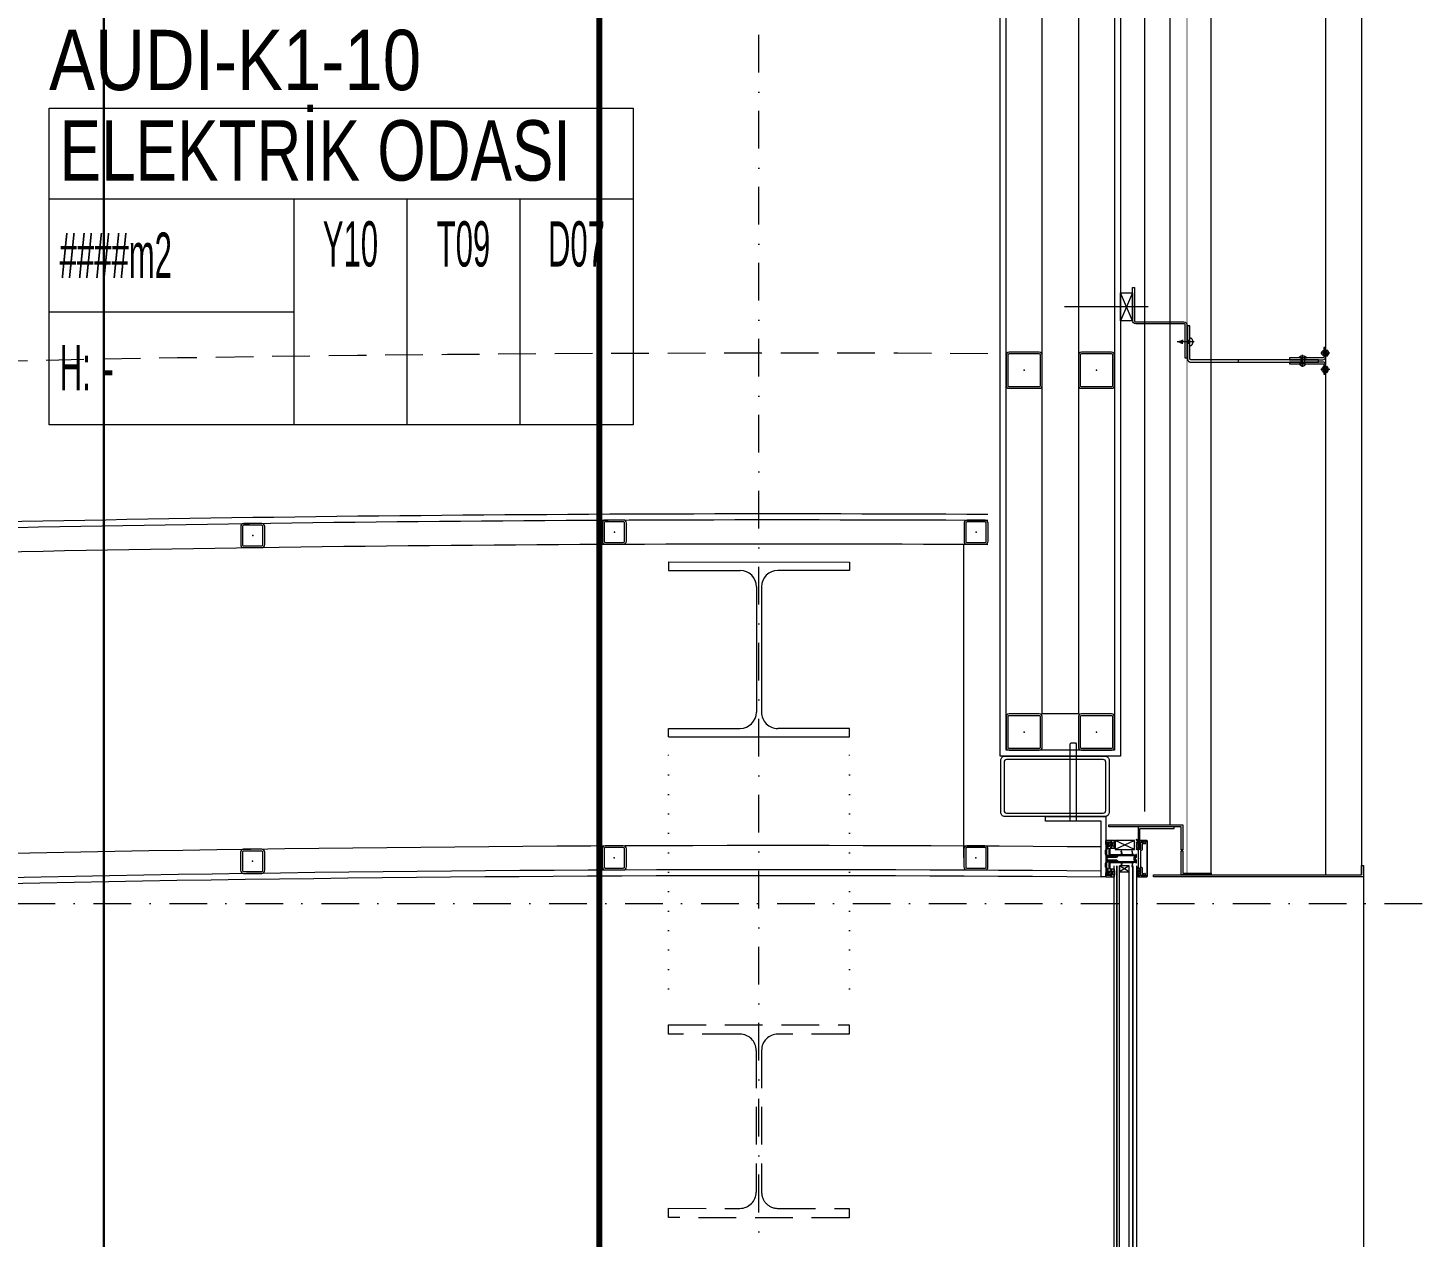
# Model space of a CAD drawing. Extents: x -2050 to 29725, y -1777 to 6820.
# Drawn here: x 10546.2 to 10776.1, y 1929.7 to 2130.2 of the extents above; entities that cross this region are included whole.
import ezdxf
from ezdxf.enums import TextEntityAlignment as Align

# ---------------------------------------------------------------- set-up
doc = ezdxf.new("R2010")
doc.units = 0
doc.header["$LTSCALE"] = 25
doc.header["$MEASUREMENT"] = 0
for name, pattern in [('DASHDOT2', [0.5, 0.25, -0.125, 0, -0.125]), ('DOT2', [0.125, 0, -0.125]), ('HIDDEN', [0.375, 0.25, -0.125]), ('HIDDEN2', [4.7625, 3.175, -1.5875])]:
    doc.linetypes.add(name, pattern=pattern)
doc.layers.get('0').update_dxf_attribs({"color": 9, "lineweight": 9})
for name, color, linetype, lineweight in [('06C', 9, 'Continuous', 9), ('06D', 9, 'Continuous', 9), ('10', 9, 'Continuous', 9), ('11', 9, 'Continuous', 9), ('15', 9, 'Continuous', 9), ('20', 9, 'DOT2', 9), ('21', 9, 'Continuous', 9), ('24', 9, 'DASHDOT2', 9), ('33', 9, 'BATTING', 9), ('DATA YER', 30, 'Continuous', 30)]:
    doc.layers.add(name, color=color, linetype=linetype, lineweight=lineweight)
doc.styles.add('Arial', font='arial.ttf', dxfattribs={"height": 2.5})
doc.styles.add('MuuM_TEXT-STANDART', font='ARIALN.TTF')
doc.linetypes.add('BATTING', pattern='A,0.0001,-0.1,[134,ltypeshp.shx,S=0.1,R=0,X=-0.1,Y=0],-0.2,[134,ltypeshp.shx,S=0.1,R=180,X=0.1,Y=0],-0.1', length=0.4001)

# ---------------------------------------------------------------- blocks, each defined once
blk = doc.blocks.new('0_roomno2-flat-2')
at = {"layer": '21'}
blk.add_lwpolyline([(96.88, -52.5), (0, -52.5), (0, 0), (96.88, 0)], close=True, dxfattribs=at)
for points in [[(0, -15), (96.88, -15)], [(40.62, -15), (40.62, -52.5)], [(59.38, -15), (59.38, -52.5)], [(78.12, -15), (78.12, -52.5)], [(0, -33.75), (40.62, -33.75)]]:
    blk.add_lwpolyline(points, dxfattribs=at)
at = {"layer": '21', "style": 'MuuM_TEXT-STANDART', "width": 0.6}
blk.add_text('H:', height=7.5, dxfattribs=at).set_placement((1.75, -43.04), align=Align.MIDDLE_LEFT)
at = {"layer": '21', "style": 'Arial'}
blk.add_attdef('ODANO', (0, 5.85), '', height=10, dxfattribs=at)
blk.add_attdef('MEKANADI', text='', height=10, dxfattribs=at).set_placement((1.75, -15), align=Align.BOTTOM_LEFT)
at = {"layer": '21', "style": 'MuuM_TEXT-STANDART', "width": 0.6}
for tag, p in [('M2', (1.75, -24.38)), ('TEMIZTAVANYUKSEKLIGI', (9, -43.04))]:
    blk.add_attdef(tag, text='', height=7.5, dxfattribs=at).set_placement(p, align=Align.MIDDLE_LEFT)
for tag, p in [('YER01', (50, -22.5)), ('TAVAN01', (68.75, -22.5)), ('DUVAR01', (87.5, -22.5)), ('YER02', (50, -33.75)), ('TAVAN02', (68.75, -33.75)), ('DUVAR02', (87.5, -33.75)), ('YER03', (50, -45)), ('TAVAN03', (68.75, -45)), ('DUVAR03', (87.5, -45))]:
    blk.add_attdef(tag, text='', height=7.5, dxfattribs=at).set_placement(p, align=Align.MIDDLE_CENTER)
blk = doc.blocks.new('*U283')
at = {"layer": '15'}
for p, q in [((1.47, -18.95), (208.25, -18.95)), ((1.47, -19.35), (208.25, -19.35)), ((1.47, -19.42), (208.25, -19.42)), ((1.47, -19.82), (208.25, -19.82)), ((1.47, -21.42), (208.25, -21.42)), ((1.47, -22.02), (208.25, -22.02)), ((1.47, -22.1), (208.25, -22.1)), ((1.47, -22.7), (208.25, -22.7))]:
    blk.add_line(p, q, dxfattribs=at)
blk = doc.blocks.new('Prf-40x40')
for points in [[(1.5, -2), (-1.5, -2, -0.414214), (-2, -1.5), (-2, 1.5, -0.414214), (-1.5, 2), (1.5, 2, -0.414214), (2, 1.5), (2, -1.5, -0.414214)], [(1.5, -1.7), (-1.5, -1.7, -0.414214), (-1.7, -1.5), (-1.7, 1.5, -0.414214), (-1.5, 1.7), (1.5, 1.7, -0.414214), (1.7, 1.5), (1.7, -1.5, -0.414214)]]:
    blk.add_lwpolyline(points, format="xyb", close=True)
blk.add_point((0, 0))
blk = doc.blocks.new('p-profil_bitis')
for p, q in [((-1.5, 2.16), (-3, 5.37)), ((-3, 2.16), (-1.5, 5.37)), ((1.2, 3.05), (2.2, 4.65)), ((2.2, 3.05), (1.2, 4.65))]:
    blk.add_line(p, q)
for points in [[(-2.9, 6.02), (-2.89, 6.01), (-2.88, 6), (-2.88, 6), (-2.87, 6), (-2.48, 6), (-2.47, 6), (-2.46, 6), (-2.46, 6.01), (-2.45, 6.02), (-2.43, 6.06), (-2.41, 6.08), (-2.4, 6.09), (-2.38, 6.09), (-2.37, 6.1), (-2.35, 6.09), (-2.33, 6.09), (-2.32, 6.08), (-2.3, 6.06), (-2.28, 6.01), (-2.27, 6.01), (-2.27, 6), (-2.26, 6), (-2.25, 6), (-1.76, 6), (-1.76, 5.49), (-1.76, 5.48), (-1.77, 5.47), (-1.77, 5.46), (-1.78, 5.46), (-1.79, 5.45), (-1.8, 5.45), (-1.81, 5.45), (-1.82, 5.46), (-1.83, 5.46), (-1.84, 5.47), (-1.89, 5.55), (-1.89, 5.56), (-1.9, 5.57), (-1.9, 5.57), (-1.91, 5.57), (-1.92, 5.57), (-1.93, 5.57), (-1.93, 5.56), (-1.94, 5.55), (-1.99, 5.46), (-1.99, 5.46), (-2, 5.46), (-2, 5.45), (-2.01, 5.45), (-2.02, 5.45), (-2.1, 5.45), (-2.11, 5.45), (-2.12, 5.45), (-2.12, 5.46), (-2.13, 5.46), (-2.13, 5.47), (-2.13, 5.47), (-2.14, 5.48), (-2.14, 5.5), (-2.23, 5.45), (-2.54, 5.45), (-2.62, 5.5), (-2.62, 5.48), (-2.63, 5.47), (-2.63, 5.46), (-2.63, 5.46), (-2.64, 5.45), (-2.65, 5.45), (-2.65, 5.45), (-2.74, 5.45), (-2.75, 5.45), (-2.76, 5.45), (-2.76, 5.46), (-2.77, 5.46), (-2.77, 5.46), (-2.82, 5.55), (-2.83, 5.56), (-2.83, 5.57), (-2.84, 5.57), (-2.85, 5.57), (-2.86, 5.57), (-2.86, 5.57), (-2.87, 5.56), (-2.87, 5.55), (-2.92, 5.47), (-2.93, 5.46), (-2.94, 5.46), (-2.95, 5.45), (-2.96, 5.45), (-2.97, 5.45), (-2.98, 5.46), (-2.99, 5.46), (-2.99, 5.47), (-3, 5.48), (-3, 5.49), (-3, 6.92), (-3, 6.93), (-3, 6.93), (-2.99, 6.94), (-2.99, 6.95), (-2.98, 6.95), (-2.97, 6.95), (-2.37, 6.95), (-2.36, 6.95), (-2.35, 6.95), (-2.35, 6.94), (-2.34, 6.93), (-2.34, 6.93), (-2.34, 6.92), (-2.34, 6.47), (-2.34, 6.44), (-2.32, 6.41), (-2.3, 6.38), (-2.28, 6.37), (-2.25, 6.35), (-2.22, 6.35), (-2.04, 6.35), (-2.03, 6.35), (-2.02, 6.35), (-2.01, 6.36), (-2, 6.37), (-1.99, 6.38), (-1.99, 6.39), (-1.99, 6.4), (-1.99, 6.54), (-2.05, 6.54), (-2.06, 6.54), (-2.08, 6.55), (-2.09, 6.55), (-2.09, 6.56), (-2.1, 6.58), (-2.1, 6.59), (-2.1, 6.6), (-2.1, 6.62), (-2.09, 6.63), (-2.08, 6.65), (-2.07, 6.66), (-2.05, 6.67), (-2.04, 6.68), (-2.02, 6.68), (-1.79, 6.68), (-1.78, 6.68), (-1.78, 6.68), (-1.77, 6.67), (-1.76, 6.66), (-1.76, 6.66), (-1.76, 6.65), (-1.76, 6.4), (-0.65, 6.4), (-0.62, 6.4), (-0.58, 6.39), (-0.56, 6.37), (-0.53, 6.35), (-0.51, 6.32), (-0.5, 6.28), (-0.5, 6.25), (-0.5, 2.04), (-0.5, 2.01), (-0.49, 1.99), (-0.47, 1.96), (-0.45, 1.94), (-0.42, 1.93), (-0.39, 1.92), (-0.36, 1.92), (-0.33, 1.93), (-0.31, 1.94), (-0.29, 1.96), (-0.27, 1.99), (-0.26, 2.01), (-0.25, 2.04), (-0.25, 2.25), (-0.25, 2.26), (-0.25, 2.26), (-0.25, 2.27), (-0.24, 2.28), (-0.23, 2.28), (-0.23, 2.28), (0.22, 2.28), (0.23, 2.28), (0.24, 2.28), (0.25, 2.27), (0.25, 2.26), (0.25, 2.26), (0.26, 2.25), (0.26, 2.04), (0.26, 2.01), (0.27, 1.99), (0.29, 1.96), (0.31, 1.94), (0.33, 1.93), (0.36, 1.92), (0.39, 1.92), (0.42, 1.93), (0.45, 1.94), (0.47, 1.96), (0.49, 1.99), (0.5, 2.01), (0.5, 2.04), (0.5, 6.25), (0.51, 6.29), (0.52, 6.33), (0.54, 6.36), (0.58, 6.38), (0.61, 6.4), (0.65, 6.4), (1.76, 6.4), (1.76, 6.65), (1.76, 6.66), (1.76, 6.66), (1.77, 6.67), (1.77, 6.67), (1.78, 6.68), (1.78, 6.68), (1.79, 6.68), (2.02, 6.68), (2.04, 6.68), (2.06, 6.67), (2.08, 6.66), (2.09, 6.64), (2.1, 6.62), (2.1, 6.6), (2.1, 6.59), (2.1, 6.58), (2.1, 6.57), (2.09, 6.56), (2.08, 6.55), (2.07, 6.54), (2.06, 6.54), (2.05, 6.54), (1.99, 6.54), (1.99, 6.4), (1.99, 6.39), (1.99, 6.38), (2, 6.37), (2.01, 6.36), (2.02, 6.35), (2.03, 6.35), (2.04, 6.35), (2.22, 6.35), (2.25, 6.35), (2.28, 6.37), (2.3, 6.38), (2.32, 6.41), (2.34, 6.44), (2.34, 6.47), (2.34, 6.92), (2.34, 6.93), (2.34, 6.93), (2.35, 6.94), (2.35, 6.95), (2.36, 6.95), (2.37, 6.95), (2.97, 6.95), (2.98, 6.95), (2.98, 6.95), (2.99, 6.94), (2.99, 6.94), (3, 6.93), (3, 6.93), (3, 6.92), (3, 5.49), (3, 5.48), (3, 5.47), (2.99, 5.46), (2.98, 5.46), (2.97, 5.45), (2.96, 5.45), (2.96, 5.45), (2.95, 5.45), (2.94, 5.46), (2.93, 5.46), (2.92, 5.47), (2.87, 5.55), (2.87, 5.56), (2.86, 5.57), (2.86, 5.57), (2.85, 5.57), (2.84, 5.57), (2.83, 5.57), (2.83, 5.56), (2.82, 5.55), (2.77, 5.46), (2.77, 5.46), (2.76, 5.46), (2.76, 5.45), (2.75, 5.45), (2.74, 5.45), (2.65, 5.45), (2.65, 5.45), (2.64, 5.45), (2.63, 5.46), (2.63, 5.46), (2.63, 5.47), (2.62, 5.48), (2.62, 5.5), (2.53, 5.45), (2.22, 5.45), (2.13, 5.5), (2.13, 5.48), (2.13, 5.47), (2.13, 5.47), (2.13, 5.46), (2.12, 5.46), (2.12, 5.45), (2.11, 5.45), (2.1, 5.45), (2.02, 5.45), (2.01, 5.45), (2, 5.45), (1.99, 5.46), (1.99, 5.46), (1.94, 5.55), (1.93, 5.56), (1.93, 5.57), (1.92, 5.57), (1.91, 5.57), (1.9, 5.57), (1.9, 5.57), (1.89, 5.56), (1.89, 5.55), (1.84, 5.47), (1.83, 5.46), (1.82, 5.46), (1.81, 5.45), (1.8, 5.45), (1.79, 5.45), (1.78, 5.46), (1.77, 5.46), (1.77, 5.47), (1.76, 5.48), (1.76, 5.49), (1.76, 6), (2.25, 6), (2.26, 6), (2.26, 6), (2.27, 6.01), (2.27, 6.01), (2.28, 6.01), (2.3, 6.06), (2.31, 6.07), (2.33, 6.09), (2.34, 6.09), (2.36, 6.1), (2.37, 6.1), (2.39, 6.09), (2.4, 6.09), (2.42, 6.07), (2.43, 6.06), (2.45, 6.02), (2.46, 6.01), (2.46, 6), (2.47, 6), (2.48, 6), (2.87, 6), (2.88, 6), (2.88, 6), (2.89, 6.01), (2.9, 6.02), (2.9, 6.02), (2.9, 6.03), (2.9, 6.04), (2.9, 6.05), (2.87, 6.1), (2.86, 6.11), (2.85, 6.11), (2.84, 6.12), (2.83, 6.12), (2.82, 6.12), (2.81, 6.12), (2.8, 6.11), (2.79, 6.11), (2.78, 6.1), (2.74, 6.02), (2.73, 6.01), (2.72, 6.01), (2.72, 6), (2.71, 6), (2.7, 6), (2.69, 6.01), (2.69, 6.01), (2.68, 6.02), (2.64, 6.1), (2.63, 6.11), (2.62, 6.11), (2.61, 6.12), (2.6, 6.12), (2.59, 6.12), (2.58, 6.12), (2.57, 6.11), (2.56, 6.11), (2.55, 6.1), (2.51, 6.02), (2.5, 6.01), (2.5, 6.01), (2.49, 6), (2.48, 6), (2.48, 6), (2.47, 6), (2.46, 6.01), (2.46, 6.01), (2.45, 6.02), (2.41, 6.1), (2.4, 6.11), (2.39, 6.11), (2.38, 6.12), (2.37, 6.12), (2.36, 6.12), (2.35, 6.12), (2.34, 6.11), (2.33, 6.11), (2.32, 6.1), (2.28, 6.02), (2.27, 6.01), (2.26, 6.01), (2.26, 6), (2.25, 6), (2.24, 6), (2.24, 6.01), (2.23, 6.01), (2.22, 6.02), (2.18, 6.1), (2.17, 6.11), (2.16, 6.11), (2.15, 6.12), (2.14, 6.12), (2.13, 6.12), (2.12, 6.12), (2.11, 6.11), (2.1, 6.11), (2.09, 6.1), (2.05, 6.02), (2.04, 6.01), (2.03, 6.01), (2.03, 6), (2.02, 6), (2.01, 6), (2.01, 6.01), (2, 6.01), (1.99, 6.02), (1.95, 6.1), (1.94, 6.11), (1.93, 6.11), (1.92, 6.12), (1.91, 6.12), (1.9, 6.12), (1.89, 6.12), (1.88, 6.11), (1.87, 6.11), (1.86, 6.1), (1.82, 6.02), (1.81, 6.01), (1.81, 6.01), (1.8, 6), (1.79, 6), (1.78, 6), (1.77, 6.01), (1.77, 6.01), (1.76, 6.02), (1.76, 6.02), (1.76, 6.03), (1.76, 6.17), (1.76, 6.18), (1.76, 6.19), (1.75, 6.19), (1.74, 6.2), (1.74, 6.2), (1.73, 6.2), (0.8, 6.2), (0.8, 6.23), (0.79, 6.25), (0.77, 6.27), (0.76, 6.28), (0.73, 6.3), (0.71, 6.3), (0.68, 6.3), (0.66, 6.29), (0.64, 6.28), (0.62, 6.26), (0.61, 6.24), (0.6, 6.22), (0.6, 6.2), (0.6, 6.17), (0.61, 6.15), (0.63, 6.13), (0.65, 6.12), (0.65, 4.3), (1.25, 4.41), (1.26, 4.41), (1.27, 4.4), (1.28, 4.4), (1.29, 4.39), (1.3, 4.38), (1.3, 4.38), (1.3, 4.37), (1.3, 4.36), (1.29, 4.35), (1.29, 4.34), (1.28, 4.33), (1.27, 4.33), (0.65, 4.15), (0.65, 2.51), (1.25, 2.62), (1.26, 2.62), (1.27, 2.61), (1.28, 2.61), (1.29, 2.6), (1.3, 2.59), (1.3, 2.59), (1.3, 2.58), (1.3, 2.57), (1.29, 2.56), (1.29, 2.55), (1.28, 2.54), (1.27, 2.54), (0.64, 2.36), (0.62, 2.35), (0.6, 2.33), (0.59, 2.32), (0.58, 2.3), (0.58, 2.28), (0.58, 1.97), (0.7, 1.97), (0.7, 1.83), (0.26, 1.83), (0.14, 1.95), (0.14, 2.05), (0.14, 2.06), (0.14, 2.06), (0.13, 2.07), (0.13, 2.07), (0.12, 2.08), (0.12, 2.08), (0.11, 2.08), (-0.11, 2.08), (-0.12, 2.08), (-0.12, 2.08), (-0.13, 2.07), (-0.13, 2.07), (-0.14, 2.06), (-0.14, 2.06), (-0.14, 2.05), (-0.14, 1.95), (-0.26, 1.83), (-0.7, 1.83), (-0.7, 1.97), (-0.58, 1.97), (-0.58, 2.28), (-0.58, 2.3), (-0.59, 2.32), (-0.6, 2.34), (-0.62, 2.35), (-0.64, 2.36), (-1.27, 2.54), (-1.28, 2.54), (-1.29, 2.55), (-1.29, 2.56), (-1.3, 2.57), (-1.3, 2.58), (-1.3, 2.59), (-1.3, 2.59), (-1.29, 2.6), (-1.28, 2.61), (-1.27, 2.61), (-1.26, 2.62), (-1.25, 2.62), (-0.65, 2.51), (-0.65, 4.15), (-1.27, 4.33), (-1.28, 4.33), (-1.29, 4.34), (-1.29, 4.35), (-1.3, 4.36), (-1.3, 4.37), (-1.3, 4.38), (-1.3, 4.38), (-1.29, 4.39), (-1.28, 4.4), (-1.27, 4.4), (-1.26, 4.41), (-1.25, 4.41), (-0.65, 4.3), (-0.65, 6.12), (-0.63, 6.13), (-0.61, 6.15), (-0.6, 6.17), (-0.6, 6.2), (-0.6, 6.22), (-0.61, 6.24), (-0.62, 6.26), (-0.64, 6.28), (-0.66, 6.29), (-0.68, 6.3), (-0.71, 6.3), (-0.73, 6.3), (-0.76, 6.28), (-0.77, 6.27), (-0.79, 6.25), (-0.8, 6.23), (-0.8, 6.2), (-1.73, 6.2), (-1.74, 6.2), (-1.74, 6.2), (-1.75, 6.19), (-1.76, 6.19), (-1.76, 6.18), (-1.76, 6.17), (-1.76, 6.03), (-1.76, 6.02), (-1.76, 6.02), (-1.77, 6.01), (-1.78, 6.01), (-1.78, 6), (-1.79, 6), (-1.8, 6), (-1.81, 6.01), (-1.81, 6.01), (-1.82, 6.02), (-1.86, 6.1), (-1.87, 6.11), (-1.88, 6.11), (-1.89, 6.12), (-1.9, 6.12), (-1.91, 6.12), (-1.92, 6.12), (-1.93, 6.11), (-1.94, 6.11), (-1.95, 6.1), (-1.99, 6.02), (-2, 6.01), (-2.01, 6.01), (-2.01, 6), (-2.02, 6), (-2.03, 6), (-2.03, 6.01), (-2.04, 6.01), (-2.05, 6.02), (-2.09, 6.1), (-2.1, 6.11), (-2.11, 6.11), (-2.12, 6.12), (-2.13, 6.12), (-2.14, 6.12), (-2.15, 6.12), (-2.16, 6.11), (-2.17, 6.11), (-2.18, 6.1), (-2.22, 6.02), (-2.23, 6.01), (-2.24, 6.01), (-2.24, 6), (-2.25, 6), (-2.26, 6), (-2.26, 6.01), (-2.27, 6.01), (-2.28, 6.02), (-2.32, 6.1), (-2.33, 6.11), (-2.34, 6.11), (-2.35, 6.12), (-2.36, 6.12), (-2.37, 6.12), (-2.38, 6.12), (-2.39, 6.11), (-2.4, 6.11), (-2.41, 6.1), (-2.45, 6.02), (-2.46, 6.01), (-2.46, 6.01), (-2.47, 6), (-2.48, 6), (-2.48, 6), (-2.49, 6), (-2.5, 6.01), (-2.5, 6.01), (-2.51, 6.02), (-2.55, 6.1), (-2.56, 6.11), (-2.57, 6.11), (-2.58, 6.12), (-2.59, 6.12), (-2.6, 6.12), (-2.61, 6.12), (-2.62, 6.11), (-2.63, 6.11), (-2.64, 6.1), (-2.68, 6.02), (-2.69, 6.01), (-2.69, 6.01), (-2.7, 6), (-2.71, 6), (-2.72, 6), (-2.73, 6.01), (-2.73, 6.01), (-2.74, 6.02), (-2.78, 6.1), (-2.79, 6.11), (-2.8, 6.11), (-2.81, 6.12), (-2.82, 6.12), (-2.83, 6.12), (-2.84, 6.12), (-2.85, 6.11), (-2.86, 6.11), (-2.87, 6.1), (-2.9, 6.05), (-2.9, 6.04), (-2.9, 6.03)], [(-3, 5.37), (-1.5, 5.37), (-1.5, 2.16), (-3, 2.16)], [(-2.81, 6.34), (-2.81, 6.33), (-2.8, 6.33), (-2.8, 6.32), (-2.79, 6.32), (-2.78, 6.32), (-2.56, 6.32), (-2.55, 6.32), (-2.55, 6.32), (-2.54, 6.33), (-2.54, 6.33), (-2.53, 6.34), (-2.53, 6.34), (-2.53, 6.35), (-2.53, 6.77), (-2.53, 6.78), (-2.53, 6.78), (-2.54, 6.79), (-2.54, 6.79), (-2.55, 6.8), (-2.55, 6.8), (-2.56, 6.8), (-2.78, 6.8), (-2.79, 6.8), (-2.79, 6.8), (-2.8, 6.79), (-2.8, 6.79), (-2.81, 6.78), (-2.81, 6.77)], [(-2.68, 5.61), (-2.67, 5.59), (-2.67, 5.58), (-2.65, 5.58), (-2.64, 5.57), (-2.63, 5.57), (-2.62, 5.57), (-2.62, 5.53), (-2.58, 5.57), (-2.17, 5.57), (-2.14, 5.53), (-2.14, 5.57), (-2.13, 5.57), (-2.12, 5.57), (-2.11, 5.57), (-2.1, 5.58), (-2.09, 5.59), (-2.08, 5.6), (-2.08, 5.61), (-2.08, 5.62), (-2.08, 5.68), (-2.21, 5.81), (-2.55, 5.81), (-2.68, 5.68), (-2.68, 5.62)], [(1.2, 3.05), (1.2, 4.65), (2.2, 4.65), (2.2, 3.05)], [(2.13, 5.57), (2.13, 5.53), (2.17, 5.57), (2.58, 5.57), (2.62, 5.53), (2.62, 5.57), (2.63, 5.57), (2.64, 5.57), (2.65, 5.57), (2.66, 5.58), (2.67, 5.59), (2.68, 5.6), (2.68, 5.61), (2.68, 5.62), (2.68, 5.68), (2.55, 5.81), (2.21, 5.81), (2.08, 5.68), (2.08, 5.62), (2.08, 5.61), (2.08, 5.6), (2.09, 5.59), (2.1, 5.58), (2.11, 5.57), (2.12, 5.57)], [(2.53, 6.35), (2.53, 6.34), (2.54, 6.33), (2.54, 6.33), (2.55, 6.32), (2.55, 6.32), (2.56, 6.32), (2.78, 6.32), (2.79, 6.32), (2.79, 6.32), (2.8, 6.33), (2.81, 6.33), (2.81, 6.34), (2.81, 6.35), (2.81, 6.77), (2.81, 6.78), (2.81, 6.78), (2.8, 6.79), (2.8, 6.79), (2.79, 6.8), (2.79, 6.8), (2.78, 6.8), (2.56, 6.8), (2.55, 6.8), (2.55, 6.8), (2.54, 6.79), (2.54, 6.79), (2.53, 6.78), (2.53, 6.77)], [(2.85, 0.85), (2.85, 1), (2.77, 1.14), (2.89, 1.5), (3, 1.5), (3, 0.1), (2.9, 0), (-2.9, 0), (-3, 0.1), (-3, 1.5), (-2.89, 1.5), (-2.77, 1.14), (-2.85, 0.99), (-2.85, 0.85), (-2.87, 0.85), (-2.87, 0.5), (-2.82, 0.45), (-2.47, 0.45), (-2.47, 0.37), (-2.52, 0.32), (-2.82, 0.32), (-2.87, 0.27), (-2.87, 0.18), (-2.82, 0.13), (2.82, 0.13), (2.87, 0.18), (2.87, 0.27), (2.82, 0.32), (2.52, 0.32), (2.47, 0.37), (2.47, 0.45), (2.82, 0.45), (2.87, 0.5), (2.87, 0.85)], [(-2.8, 0.99), (-2.69, 0.82), (-2.63, 0.73), (-2.54, 0.57), (-2.5, 0.55), (-2.47, 0.56), (-2.45, 0.6), (-2.45, 0.85), (-2.4, 0.9), (-1.53, 0.9), (-1.42, 0.94), (-1.38, 1.05), (-1.38, 1.13), (-1.33, 1.18), (-0.02, 1.18), (-0.01, 1.2), (0.01, 1.2), (0.03, 1.18), (1.33, 1.18), (1.38, 1.13), (1.38, 1.05), (1.42, 0.94), (1.53, 0.9), (2.4, 0.9), (2.45, 0.85), (2.45, 0.6), (2.47, 0.56), (2.5, 0.55), (2.54, 0.57), (2.63, 0.73), (2.8, 0.99), (2.78, 1.04), (2.71, 1.07), (2.7, 1.11), (2.7, 1.13), (2.8, 1.5), (2.48, 1.5), (2.4, 1.42), (2.4, 1.36), (2.52, 1.36), (2.52, 1.2), (2.42, 1.1), (1.58, 1.1), (1.58, 1.36), (1.7, 1.36), (1.7, 1.42), (1.62, 1.5), (-1.62, 1.5), (-1.7, 1.42), (-1.7, 1.36), (-1.58, 1.36), (-1.58, 1.1), (-2.42, 1.1), (-2.52, 1.2), (-2.52, 1.36), (-2.4, 1.36), (-2.4, 1.42), (-2.48, 1.5), (-2.8, 1.5), (-2.7, 1.13), (-2.7, 1.11), (-2.71, 1.07), (-2.78, 1.03)]]:
    blk.add_lwpolyline(points, close=True)
for points in [[(0.35, 6.5), (0.3, 6.68), (0.2, 6.79), (0.02, 6.85), (-0.16, 6.81), (-0.3, 6.68), (-0.35, 6.5), (-0.35, 6.55), (-0.36, 6.6), (-0.37, 6.65), (-0.39, 6.69), (-0.42, 6.74), (-0.45, 6.78), (-0.48, 6.82), (-0.52, 6.85), (-0.56, 6.88), (-0.6, 6.9), (-0.65, 6.92), (-0.7, 6.94), (-0.75, 6.95), (-0.8, 6.95), (-1.4, 6.95), (-1.54, 6.89), (-1.6, 6.85), (-2.1, 6.85), (-2.25, 6.78), (-2.3, 6.65), (-2.3, 6.6), (-2.25, 6.47), (-2.14, 6.4), (-2.04, 6.39), (-2.01, 6.53), (-2.11, 6.55), (-2.15, 6.6), (-2.15, 6.65), (-2.1, 6.7), (-1.6, 6.7), (-1.46, 6.76), (-1.4, 6.8), (-0.8, 6.8), (-0.64, 6.75), (-0.55, 6.66), (-0.5, 6.5), (-0.5, 5.15), (-0.4, 5.01), (-0.27, 5.02), (-0.2, 5.17), (-0.25, 5.2), (-0.2, 5.23), (-0.2, 5.35), (-0.25, 5.38), (-0.2, 5.41), (-0.2, 5.53), (-0.25, 5.56), (-0.2, 5.59), (-0.2, 5.71), (-0.25, 5.74), (-0.2, 5.77), (-0.2, 5.89), (-0.25, 5.92), (-0.2, 5.95), (-0.2, 6.07), (-0.25, 6.1), (-0.2, 6.13), (-0.2, 6.25), (-0.25, 6.28), (-0.2, 6.31), (-0.2, 6.5), (-0.12, 6.66), (0.02, 6.7), (0.12, 6.66), (0.2, 6.5), (0.2, 6.4), (0.25, 6.37), (0.2, 6.34), (0.2, 6.22), (0.25, 6.19), (0.2, 6.16), (0.2, 6.04), (0.25, 6.01), (0.2, 5.98), (0.2, 5.86), (0.25, 5.83), (0.2, 5.8), (0.2, 5.68), (0.25, 5.65), (0.2, 5.62), (0.2, 5.5), (0.25, 5.47), (0.2, 5.44), (0.2, 5.32), (0.25, 5.29), (0.2, 5.26), (0.2, 5.15), (0.3, 5.01), (0.4, 5.01), (0.5, 5.15), (0.5, 6.5), (0.55, 6.66), (0.64, 6.75), (0.8, 6.8), (1.4, 6.8), (1.46, 6.76), (1.6, 6.7), (2.1, 6.7), (2.15, 6.65), (2.15, 6.6), (2.11, 6.55), (2.01, 6.53), (2.04, 6.39), (2.13, 6.4), (2.25, 6.47), (2.3, 6.6), (2.3, 6.65), (2.23, 6.8), (2.1, 6.85), (1.6, 6.85), (1.54, 6.89), (1.4, 6.95), (0.8, 6.95), (0.75, 6.95), (0.7, 6.94), (0.65, 6.92), (0.61, 6.9), (0.56, 6.88), (0.52, 6.85), (0.48, 6.82), (0.45, 6.78), (0.42, 6.74), (0.4, 6.69), (0.38, 6.65), (0.36, 6.6), (0.35, 6.55), (0.35, 6.5), (0.35, 5.15)], [(-0.35, 6.5), (-0.35, 5.15)]]:
    blk.add_lwpolyline(points)
for points in [[(-1.77, 1.34, -10), (-1.77, 1.49, -10), (-1.76, 1.51, -10), (-1.73, 1.52, -10), (-1.64, 1.5, -10), (-1.48, 1.5, -10), (-1.48, 1.74, -10), (-1.52, 1.81, -10), (-1.54, 1.83, -10), (-1.57, 1.81, -10), (-1.62, 1.73, -10), (-1.65, 1.71, -10), (-1.69, 1.73, -10), (-1.74, 1.81, -10), (-1.77, 1.83, -10), (-1.79, 1.81, -10), (-1.84, 1.73, -10), (-1.88, 1.71, -10), (-1.91, 1.73, -10), (-1.96, 1.81, -10), (-1.99, 1.83, -10), (-2.01, 1.81, -10), (-2.06, 1.73, -10), (-2.09, 1.71, -10), (-2.13, 1.73, -10), (-2.18, 1.81, -10), (-2.2, 1.83, -10), (-2.23, 1.81, -10), (-2.28, 1.73, -10), (-2.31, 1.71, -10), (-2.35, 1.73, -10), (-2.4, 1.81, -10), (-2.42, 1.83, -10), (-2.45, 1.81, -10), (-2.5, 1.73, -10), (-2.53, 1.71, -10), (-2.57, 1.73, -10), (-2.62, 1.81, -10), (-2.64, 1.83, -10), (-2.67, 1.81, -10), (-2.74, 1.69, -10), (-2.86, 1.65, -10), (-2.95, 1.78, -10), (-3.09, 1.83, -10), (-3.21, 1.83, -10), (-3.23, 1.82, -10), (-3.24, 1.79, -10), (-3.23, 1.78, -10), (-3.14, 1.76, -10), (-3.02, 1.69, -10), (-2.98, 1.62, -10), (-2.98, 1.5, -10), (-2.55, 1.5, -10), (-2.46, 1.52, -10), (-2.45, 1.52, -10), (-2.44, 1.52, -10), (-2.43, 1.49, -10), (-2.43, 1.34, -10), (-2.54, 1.34, -10), (-2.54, 1.31, -10), (-2.38, 1.16, -10), (-2.34, 1.14, -10), (-2.22, 1.2, -10), (-1.97, 1.2, -10), (-1.86, 1.14, -10), (-1.8, 1.16, -10), (-1.66, 1.31, -10), (-1.66, 1.34, -10), (-1.77, 1.34, -10)], [(-1.89, 1.35, -10), (-1.93, 1.31, -10), (-2.26, 1.31, -10), (-2.31, 1.35, -10), (-2.31, 1.47, -10), (-2.26, 1.51, -10), (-1.93, 1.51, -10), (-1.89, 1.47, -10), (-1.89, 1.46, -10), (-1.89, 1.35, -10)], [(1.76, 1.34, -10), (1.76, 1.49, -10), (1.76, 1.51, -10), (1.73, 1.52, -10), (1.64, 1.5, -10), (1.48, 1.5, -10), (1.48, 1.74, -10), (1.52, 1.81, -10), (1.54, 1.83, -10), (1.57, 1.81, -10), (1.62, 1.73, -10), (1.65, 1.71, -10), (1.69, 1.73, -10), (1.74, 1.81, -10), (1.76, 1.83, -10), (1.79, 1.81, -10), (1.84, 1.73, -10), (1.88, 1.71, -10), (1.91, 1.73, -10), (1.96, 1.81, -10), (1.99, 1.83, -10), (2.01, 1.81, -10), (2.06, 1.73, -10), (2.09, 1.71, -10), (2.13, 1.73, -10), (2.18, 1.81, -10), (2.2, 1.83, -10), (2.23, 1.81, -10), (2.28, 1.73, -10), (2.31, 1.71, -10), (2.35, 1.73, -10), (2.4, 1.81, -10), (2.42, 1.83, -10), (2.45, 1.81, -10), (2.5, 1.73, -10), (2.53, 1.71, -10), (2.57, 1.73, -10), (2.62, 1.81, -10), (2.64, 1.83, -10), (2.67, 1.81, -10), (2.74, 1.69, -10), (2.86, 1.65, -10), (2.95, 1.78, -10), (3.09, 1.83, -10), (3.21, 1.83, -10), (3.23, 1.82, -10), (3.24, 1.79, -10), (3.23, 1.78, -10), (3.14, 1.76, -10), (3.02, 1.69, -10), (2.98, 1.62, -10), (2.98, 1.5, -10), (2.55, 1.5, -10), (2.46, 1.52, -10), (2.45, 1.52, -10), (2.44, 1.52, -10), (2.42, 1.49, -10), (2.42, 1.34, -10), (2.53, 1.34, -10), (2.53, 1.31, -10), (2.38, 1.16, -10), (2.34, 1.14, -10), (2.22, 1.2, -10), (1.97, 1.2, -10), (1.86, 1.14, -10), (1.8, 1.16, -10), (1.65, 1.31, -10), (1.65, 1.34, -10), (1.76, 1.34, -10)], [(1.88, 1.35, -10), (1.93, 1.31, -10), (2.26, 1.31, -10), (2.3, 1.35, -10), (2.3, 1.47, -10), (2.26, 1.51, -10), (1.93, 1.51, -10), (1.89, 1.47, -10), (1.88, 1.46, -10), (1.88, 1.35, -10)]]:
    blk.add_polyline3d(points)
blk = doc.blocks.new('p- alum kaplama profil')
at = {"lineweight": 13}
blk.add_lwpolyline([(7.12, 12.59), (7.12, 26.49)], dxfattribs=at)
at = {"lineweight": 5}
blk.add_lwpolyline([(9.44, 15.16), (4.79, 15.16), (4.79, 17.16), (9.44, 17.16)], close=True, dxfattribs=at)
for points in [[(4.79, 15.16), (9.44, 17.16)], [(9.44, 15.16), (4.79, 17.16)]]:
    blk.add_lwpolyline(points, dxfattribs=at)
at = {"lineweight": 18}
blk.add_lwpolyline([(4.09, 6.16), (-1.41, 6.16), (-1.41, 6.46), (4.09, 6.46, 0.414214), (4.29, 6.66), (4.29, 14.66, -0.414214), (4.79, 15.16), (10.29, 15.16), (10.29, 14.86), (4.79, 14.86, 0.414214), (4.59, 14.66), (4.59, 6.66, -0.414214)], format="xyb", close=True, dxfattribs=at)
blk.add_lwpolyline([(-2.06, 5.56), (-2.06, -2.34), (-2.06, -15.69), (-1.66, -15.69), (-1.66, -2.34), (-1.66, 5.56), (-1.66, 5.56), (-1.66, 5.57), (-1.66, 5.57), (-1.66, 5.58), (-1.66, 5.58), (-1.65, 5.59), (-1.65, 5.59), (-1.65, 5.59), (-1.65, 5.6), (-1.65, 5.6), (-1.64, 5.61), (-1.64, 5.61), (-1.64, 5.62), (-1.64, 5.62), (-1.63, 5.62), (-1.63, 5.63), (-1.63, 5.63), (-1.62, 5.63), (-1.62, 5.64), (-1.61, 5.64), (-1.61, 5.64), (-1.61, 5.64), (-1.6, 5.65), (-1.6, 5.65), (-1.59, 5.65), (-1.59, 5.65), (-1.58, 5.65), (-1.58, 5.65), (-1.57, 5.66), (-1.57, 5.66), (-1.56, 5.66), (-1.56, 5.66), (3.94, 5.66), (3.94, 6.06), (-1.56, 6.06), (-1.58, 6.06), (-1.61, 6.05), (-1.63, 6.05), (-1.66, 6.05), (-1.68, 6.04), (-1.7, 6.03), (-1.73, 6.03), (-1.75, 6.02), (-1.77, 6.01), (-1.79, 6), (-1.82, 5.99), (-1.84, 5.97), (-1.86, 5.96), (-1.88, 5.94), (-1.89, 5.93), (-1.91, 5.91), (-1.93, 5.89), (-1.95, 5.87), (-1.96, 5.85), (-1.97, 5.83), (-1.99, 5.81), (-2, 5.79), (-2.01, 5.77), (-2.02, 5.75), (-2.03, 5.72), (-2.04, 5.7), (-2.04, 5.68), (-2.05, 5.65), (-2.05, 5.63), (-2.06, 5.61), (-2.06, 5.58)], close=True)
blk.add_lwpolyline([(-1.66, -2.34), (-2.06, -2.34)])
for points in [[(-2.36, -10.84), (-2.36, -16.39), (-2.36, -16.39, -0.414214), (-2.51, -16.54), (-2.51, -16.54), (-4.06, -16.54), (-4.06, -16.84), (-2.51, -16.84), (-2.51, -16.84, 0.414214), (-2.06, -16.39), (-2.06, -10.84)], [(-1.36, -10.84), (-1.66, -10.84), (-1.66, -16.39, 0.414214), (-1.21, -16.84), (-1.21, -16.84), (0.34, -16.84), (0.34, -16.54), (-1.21, -16.54), (-1.21, -16.54, -0.414214), (-1.36, -16.39), (-1.36, -16.39)]]:
    blk.add_lwpolyline(points, format="xyb", close=True)
for points in [[(1.61, 6.87, -10), (0.98, 6.96, -10)], [(1.56, 7.05, -10), (1.02, 7.13, -10)], [(1.05, 6.91, -10), (1.29, 7.56, -10)], [(1.29, 4.93, -10), (1.29, 7.8, -10)], [(1.53, 6.82, -10), (1.29, 7.56, -10)], [(0.67, 5.66, -10), (1.91, 5.66, -10)], [(0.67, 5.66, -10), (0.67, 5.64, -10), (0.67, 5.62, -10), (0.67, 5.6, -10), (0.68, 5.58, -10), (0.68, 5.56, -10), (0.69, 5.54, -10), (0.69, 5.52, -10), (0.7, 5.5, -10), (0.7, 5.48, -10), (0.71, 5.46, -10), (0.72, 5.45, -10), (0.73, 5.43, -10), (0.74, 5.41, -10), (0.75, 5.4, -10), (0.76, 5.38, -10), (0.77, 5.36, -10), (0.79, 5.35, -10), (0.8, 5.33, -10), (0.81, 5.32, -10), (0.83, 5.31, -10), (0.84, 5.29, -10), (0.86, 5.28, -10), (0.87, 5.27, -10), (0.89, 5.26, -10), (0.91, 5.25, -10), (0.92, 5.24, -10), (0.94, 5.23, -10), (0.96, 5.22, -10), (0.98, 5.21, -10), (1, 5.21, -10), (1.02, 5.2, -10), (1.03, 5.2, -10)], [(0.96, 5.66, -10), (0.97, 5.66, -10), (0.97, 5.66, -10), (0.97, 5.66, -10), (0.98, 5.66, -10), (0.98, 5.66, -10), (0.99, 5.66, -10), (0.99, 5.66, -10), (1, 5.66, -10), (1, 5.67, -10), (1, 5.67, -10), (1.01, 5.67, -10), (1.01, 5.67, -10), (1.01, 5.67, -10), (1.02, 5.68, -10), (1.02, 5.68, -10), (1.02, 5.68, -10), (1.03, 5.69, -10), (1.03, 5.69, -10), (1.03, 5.69, -10), (1.04, 5.7, -10), (1.04, 5.7, -10), (1.04, 5.7, -10), (1.04, 5.71, -10), (1.04, 5.71, -10), (1.05, 5.72, -10), (1.05, 5.72, -10), (1.05, 5.72, -10), (1.05, 5.73, -10), (1.05, 5.73, -10), (1.05, 5.74, -10), (1.05, 5.74, -10), (1.05, 5.75, -10)], [(1.33, 5.85, -10), (0.98, 5.88, -10)], [(1.03, 5.2, -10), (1.04, 5.2, -10), (1.05, 5.19, -10), (1.05, 5.19, -10), (1.06, 5.19, -10), (1.06, 5.19, -10), (1.07, 5.19, -10), (1.07, 5.19, -10), (1.08, 5.19, -10), (1.08, 5.19, -10), (1.09, 5.19, -10), (1.09, 5.18, -10), (1.1, 5.18, -10), (1.1, 5.18, -10), (1.11, 5.18, -10), (1.11, 5.18, -10), (1.12, 5.18, -10), (1.12, 5.18, -10), (1.13, 5.18, -10), (1.13, 5.18, -10), (1.14, 5.18, -10), (1.15, 5.18, -10), (1.15, 5.18, -10), (1.16, 5.17, -10), (1.16, 5.17, -10), (1.17, 5.17, -10), (1.17, 5.17, -10), (1.18, 5.17, -10), (1.18, 5.17, -10), (1.19, 5.17, -10), (1.19, 5.17, -10), (1.2, 5.17, -10), (1.2, 5.17, -10)], [(1.05, 5.83, -10), (1.05, 6.01, -10)], [(1.05, 5.75, -10), (1.05, 5.83, -10)], [(1.2, 5.17, -10), (1.2, 5.2, -10)], [(1.38, 5.2, -10), (1.2, 5.2, -10)], [(1.29, 6.16, -10), (1.29, 6.26, -10)], [(1.38, 5.17, -10), (1.38, 5.2, -10)], [(1.38, 5.17, -10), (1.38, 5.17, -10), (1.39, 5.17, -10), (1.39, 5.17, -10), (1.4, 5.17, -10), (1.41, 5.17, -10), (1.41, 5.17, -10), (1.42, 5.17, -10), (1.42, 5.17, -10), (1.43, 5.17, -10), (1.43, 5.18, -10), (1.44, 5.18, -10), (1.44, 5.18, -10), (1.45, 5.18, -10), (1.45, 5.18, -10), (1.46, 5.18, -10), (1.46, 5.18, -10), (1.47, 5.18, -10), (1.47, 5.18, -10), (1.48, 5.18, -10), (1.48, 5.18, -10), (1.49, 5.18, -10), (1.5, 5.19, -10), (1.5, 5.19, -10), (1.51, 5.19, -10), (1.51, 5.19, -10), (1.52, 5.19, -10), (1.52, 5.19, -10), (1.53, 5.19, -10), (1.53, 5.19, -10), (1.54, 5.19, -10), (1.54, 5.2, -10), (1.55, 5.2, -10)], [(1.53, 5.75, -10), (1.53, 5.92, -10)], [(1.53, 5.75, -10), (1.53, 5.74, -10), (1.53, 5.74, -10), (1.53, 5.73, -10), (1.53, 5.73, -10), (1.53, 5.72, -10), (1.54, 5.72, -10), (1.54, 5.72, -10), (1.54, 5.71, -10), (1.54, 5.71, -10), (1.54, 5.7, -10), (1.54, 5.7, -10), (1.55, 5.7, -10), (1.55, 5.69, -10), (1.55, 5.69, -10), (1.55, 5.69, -10), (1.56, 5.68, -10), (1.56, 5.68, -10), (1.56, 5.68, -10), (1.57, 5.67, -10), (1.57, 5.67, -10), (1.58, 5.67, -10), (1.58, 5.67, -10), (1.58, 5.67, -10), (1.59, 5.66, -10), (1.59, 5.66, -10), (1.6, 5.66, -10), (1.6, 5.66, -10), (1.6, 5.66, -10), (1.61, 5.66, -10), (1.61, 5.66, -10), (1.62, 5.66, -10), (1.62, 5.66, -10)], [(1.55, 5.2, -10), (1.57, 5.2, -10), (1.59, 5.21, -10), (1.6, 5.21, -10), (1.62, 5.22, -10), (1.64, 5.23, -10), (1.66, 5.24, -10), (1.68, 5.25, -10), (1.69, 5.26, -10), (1.71, 5.27, -10), (1.73, 5.28, -10), (1.74, 5.29, -10), (1.76, 5.31, -10), (1.77, 5.32, -10), (1.78, 5.33, -10), (1.8, 5.35, -10), (1.81, 5.36, -10), (1.82, 5.38, -10), (1.83, 5.4, -10), (1.84, 5.41, -10), (1.85, 5.43, -10), (1.86, 5.45, -10), (1.87, 5.46, -10), (1.88, 5.48, -10), (1.89, 5.5, -10), (1.89, 5.52, -10), (1.9, 5.54, -10), (1.9, 5.56, -10), (1.9, 5.58, -10), (1.91, 5.6, -10), (1.91, 5.62, -10), (1.91, 5.64, -10), (1.91, 5.66, -10)], [(-2.86, -13.04, 0), (-0.86, -13.04, 0)], [(-2.36, -12.52, 0), (-2.4, -12.53, 0), (-2.43, -12.56, 0), (-2.47, -12.58, 0), (-2.5, -12.6, 0), (-2.53, -12.63, 0), (-2.56, -12.66, 0), (-2.59, -12.69, 0), (-2.61, -12.73, 0), (-2.63, -12.76, 0), (-2.65, -12.8, 0), (-2.67, -12.84, 0), (-2.68, -12.88, 0), (-2.69, -12.92, 0), (-2.7, -12.96, 0), (-2.71, -13, 0), (-2.71, -13.04, 0), (-2.71, -13.08, 0), (-2.7, -13.13, 0), (-2.69, -13.17, 0), (-2.68, -13.21, 0), (-2.67, -13.25, 0), (-2.65, -13.28, 0), (-2.63, -13.32, 0), (-2.61, -13.36, 0), (-2.59, -13.39, 0), (-2.56, -13.42, 0), (-2.53, -13.45, 0), (-2.5, -13.48, 0), (-2.47, -13.51, 0), (-2.43, -13.53, 0), (-2.4, -13.55, 0), (-2.36, -13.57, 0)], [(-2.36, -13.04, 0), (-2.36, -12.52, 0)], [(-2.36, -13.04, 0), (-2.36, -12.73, 0)], [(-2.36, -12.73, 0), (-2.36, -13.04, 0)], [(-1.36, -12.73, 0), (-2.36, -12.73, 0)], [(-2.36, -13.04, 0), (-2.36, -13.36, 0)], [(-2.36, -13.04, 0), (-2.36, -13.57, 0)], [(-2.36, -13.36, 0), (-2.36, -13.04, 0)], [(-1.36, -13.36, 0), (-2.36, -13.36, 0)], [(-1.36, -13.04, 0), (-1.36, -12.37, 0)], [(-1.36, -13.72, 0), (-1.32, -13.68, 0), (-1.29, -13.65, 0), (-1.26, -13.61, 0), (-1.23, -13.58, 0), (-1.2, -13.54, 0), (-1.18, -13.5, 0), (-1.16, -13.45, 0), (-1.14, -13.41, 0), (-1.12, -13.37, 0), (-1.1, -13.32, 0), (-1.09, -13.28, 0), (-1.08, -13.23, 0), (-1.07, -13.18, 0), (-1.06, -13.14, 0), (-1.06, -13.09, 0), (-1.06, -13.04, 0), (-1.06, -12.99, 0), (-1.06, -12.95, 0), (-1.07, -12.9, 0), (-1.08, -12.85, 0), (-1.09, -12.81, 0), (-1.1, -12.76, 0), (-1.12, -12.72, 0), (-1.14, -12.67, 0), (-1.16, -12.63, 0), (-1.18, -12.59, 0), (-1.2, -12.55, 0), (-1.23, -12.51, 0), (-1.26, -12.47, 0), (-1.29, -12.43, 0), (-1.32, -12.4, 0), (-1.36, -12.37, 0)], [(-1.36, -13.04, 0), (-1.36, -13.72, 0)], [(-3.29, -17.54, 0), (-3.29, -16.04, 0)], [(-0.56, -17.54, 0), (-0.56, -16.04, 0)], [(-3.84, -17.04, 0), (-3.81, -17.07, 0), (-3.78, -17.1, 0), (-3.75, -17.12, 0), (-3.72, -17.15, 0), (-3.69, -17.17, 0), (-3.66, -17.19, 0), (-3.62, -17.21, 0), (-3.59, -17.23, 0), (-3.55, -17.24, 0), (-3.52, -17.26, 0), (-3.48, -17.27, 0), (-3.44, -17.28, 0), (-3.4, -17.28, 0), (-3.36, -17.29, 0), (-3.32, -17.29, 0), (-3.29, -17.29, 0), (-3.25, -17.29, 0), (-3.21, -17.29, 0), (-3.17, -17.28, 0), (-3.13, -17.28, 0), (-3.09, -17.27, 0), (-3.06, -17.26, 0), (-3.02, -17.24, 0), (-2.98, -17.23, 0), (-2.95, -17.21, 0), (-2.91, -17.19, 0), (-2.88, -17.17, 0), (-2.85, -17.15, 0), (-2.82, -17.12, 0), (-2.79, -17.1, 0), (-2.76, -17.07, 0), (-2.73, -17.04, 0)], [(-3.29, -17.04, 0), (-3.84, -17.04, 0)], [(-2.85, -16.54, 0), (-2.86, -16.51, 0), (-2.87, -16.47, 0), (-2.89, -16.44, 0), (-2.91, -16.41, 0), (-2.93, -16.38, 0), (-2.96, -16.35, 0), (-2.98, -16.33, 0), (-3.01, -16.31, 0), (-3.04, -16.29, 0), (-3.07, -16.27, 0), (-3.11, -16.25, 0), (-3.14, -16.24, 0), (-3.18, -16.23, 0), (-3.21, -16.22, 0), (-3.25, -16.22, 0), (-3.29, -16.22, 0), (-3.32, -16.22, 0), (-3.36, -16.22, 0), (-3.39, -16.23, 0), (-3.43, -16.24, 0), (-3.46, -16.25, 0), (-3.5, -16.27, 0), (-3.53, -16.29, 0), (-3.56, -16.31, 0), (-3.59, -16.33, 0), (-3.61, -16.35, 0), (-3.64, -16.38, 0), (-3.66, -16.41, 0), (-3.68, -16.44, 0), (-3.7, -16.47, 0), (-3.71, -16.51, 0), (-3.73, -16.54, 0)], [(-3.29, -16.54, 0), (-3.73, -16.54, 0)], [(-3.29, -16.54, 0), (-3.55, -16.54, 0)], [(-3.55, -16.54, 0), (-3.29, -16.54, 0)], [(-3.55, -17.04, 0), (-3.55, -16.54, 0)], [(-3.29, -16.54, 0), (-2.85, -16.54, 0)], [(-3.29, -16.54, 0), (-3.03, -16.54, 0)], [(-3.03, -16.54, 0), (-3.29, -16.54, 0)], [(-3.29, -17.04, 0), (-2.73, -17.04, 0)], [(-3.03, -17.04, 0), (-3.03, -16.54, 0)], [(-0.56, -17.04, 0), (-1.11, -17.04, 0)], [(0, -17.04, 0), (-0.03, -17.07, 0), (-0.06, -17.1, 0), (-0.09, -17.12, 0), (-0.12, -17.15, 0), (-0.15, -17.17, 0), (-0.18, -17.19, 0), (-0.22, -17.21, 0), (-0.25, -17.23, 0), (-0.29, -17.24, 0), (-0.33, -17.26, 0), (-0.36, -17.27, 0), (-0.4, -17.28, 0), (-0.44, -17.28, 0), (-0.48, -17.29, 0), (-0.52, -17.29, 0), (-0.56, -17.29, 0), (-0.59, -17.29, 0), (-0.63, -17.29, 0), (-0.67, -17.28, 0), (-0.71, -17.28, 0), (-0.75, -17.27, 0), (-0.79, -17.26, 0), (-0.82, -17.24, 0), (-0.86, -17.23, 0), (-0.89, -17.21, 0), (-0.93, -17.19, 0), (-0.96, -17.17, 0), (-0.99, -17.15, 0), (-1.02, -17.12, 0), (-1.05, -17.1, 0), (-1.08, -17.07, 0), (-1.11, -17.04, 0)], [(-1, -16.54, 0), (-0.98, -16.51, 0), (-0.97, -16.47, 0), (-0.95, -16.44, 0), (-0.93, -16.41, 0), (-0.91, -16.38, 0), (-0.88, -16.35, 0), (-0.86, -16.33, 0), (-0.83, -16.31, 0), (-0.8, -16.29, 0), (-0.77, -16.27, 0), (-0.73, -16.25, 0), (-0.7, -16.24, 0), (-0.66, -16.23, 0), (-0.63, -16.22, 0), (-0.59, -16.22, 0), (-0.56, -16.22, 0), (-0.52, -16.22, 0), (-0.48, -16.22, 0), (-0.45, -16.23, 0), (-0.41, -16.24, 0), (-0.38, -16.25, 0), (-0.34, -16.27, 0), (-0.31, -16.29, 0), (-0.28, -16.31, 0), (-0.25, -16.33, 0), (-0.23, -16.35, 0), (-0.2, -16.38, 0), (-0.18, -16.41, 0), (-0.16, -16.44, 0), (-0.14, -16.47, 0), (-0.13, -16.51, 0), (-0.12, -16.54, 0)], [(-0.56, -16.54, 0), (-1, -16.54, 0)], [(-0.56, -16.54, 0), (-0.82, -16.54, 0)], [(-0.82, -16.54, 0), (-0.56, -16.54, 0)], [(-0.82, -17.04, 0), (-0.82, -16.54, 0)], [(-0.56, -16.54, 0), (-0.3, -16.54, 0)], [(-0.56, -16.54, 0), (-0.12, -16.54, 0)], [(-0.3, -16.54, 0), (-0.56, -16.54, 0)], [(-0.56, -17.04, 0), (0, -17.04, 0)], [(-0.3, -17.04, 0), (-0.3, -16.54, 0)]]:
    blk.add_polyline3d(points)
blk = doc.blocks.new('prf-300')
at = {"linetype": 'Continuous'}
for p, q in [((0, 29), (30, 29)), ((0, 29), (0, 27.6)), ((0, 27.6), (11.88, 27.6)), ((30, 27.6), (18.13, 27.6)), ((30, 29), (30, 27.6)), ((14.58, 24.9), (14.58, 4.1)), ((15.43, 24.9), (15.43, 4.1)), ((0, 1.4), (11.88, 1.4)), ((0, 0), (0, 1.4)), ((30, 1.4), (18.13, 1.4)), ((30, 0), (30, 1.4)), ((0, 0), (30, 0))]:
    blk.add_line(p, q, dxfattribs=at)
for centre, start, end in [((11.88, 24.9), 0, 90), ((18.13, 24.9), 90, 180), ((11.88, 4.1), 270, 0), ((18.13, 4.1), 180, 270)]:
    blk.add_arc(centre, 2.7, start, end, dxfattribs=at)
blk = doc.blocks.new('prf-60x60')
for points in [[(-2.5, -6), (2.5, -6, 0.414214), (3, -5.5), (3, -0.5, 0.414214), (2.5, 0), (-2.5, 0, 0.414214), (-3, -0.5), (-3, -5.5, 0.414214)], [(-2.5, -5.7), (2.5, -5.7, 0.414214), (2.7, -5.5), (2.7, -0.5, 0.414214), (2.5, -0.3), (-2.5, -0.3, 0.414214), (-2.7, -0.5), (-2.7, -5.5, 0.414214)]]:
    blk.add_lwpolyline(points, format="xyb", close=True)
at = {"color": 252}
blk.add_point((0, -3), dxfattribs=at)

msp = doc.modelspace()

# ---------------------------------------------------------------- linework, layer by layer
at = {"layer": '06C'}
msp.add_line((10767.5, 2865), (10767.49, 1989.75), dxfattribs=at)
at = {"layer": '06D', "linetype": 'HIDDEN', "lineweight": 0}
for p, q in [((10652.49, 1964.92), (10682.49, 1964.91)), ((10652.49, 1963.37), (10652.49, 1964.92)), ((10664.34, 1963.36), (10652.49, 1963.37)), ((10682.49, 1963.36), (10670.64, 1963.36)), ((10682.49, 1964.91), (10682.49, 1963.36)), ((10667.04, 1960.66), (10667.04, 1937.16)), ((10667.94, 1960.66), (10667.94, 1937.16)), ((10652.49, 1934.47), (10664.34, 1934.46)), ((10652.49, 1932.92), (10652.49, 1934.47)), ((10670.64, 1934.46), (10682.49, 1934.46)), ((10682.49, 1934.46), (10682.49, 1932.91)), ((10682.49, 1932.91), (10652.49, 1932.92))]:
    msp.add_line(p, q, dxfattribs=at)
at = {"layer": '06D'}
for points in [[(10742.5, 1990.05), (10742.5, 2840), (9855, 2840)], [(10735.7, 1998.05), (10735.71, 2833.2), (9855, 2833.25)], [(10720.5, 2365), (10720.5, 2016.45), (10714.5, 2016.45), (10714.5, 2365)], [(10701.5, 1992.58), (10701.5, 2044.59)], [(10767.79, 1989.45), (10767.8, 907.25)]]:
    msp.add_lwpolyline(points, dxfattribs=at)
for points in [[(10242.5, 2029.91, -0.009432), (10477.5, 2041.66, -0.009196), (10705.5, 2044.57, -0.009229)], [(9997.25, 2013.17), (10003.24, 1958.49, -0.029197), (10724.29, 1994.45, -0.029197)]]:
    msp.add_lwpolyline(points, format="xyb", dxfattribs=at)
at = {"layer": '06D', "linetype": 'HIDDEN', "lineweight": 0}
for centre, start, end in [((10664.34, 1960.66), 359.9912, 89.9912), ((10670.64, 1960.66), 89.9912, 179.9912), ((10664.34, 1937.16), 269.9912, 359.9912), ((10670.64, 1937.16), 179.9912, 269.9912)]:
    msp.add_arc(centre, 2.7, start, end, dxfattribs=at)
at = {"layer": '10'}
msp.add_line((10761.5, 2859), (10761.5, 1989.75), dxfattribs=at)
at = {"layer": '10', "const_width": 0.1}
msp.add_lwpolyline([(10738.5, 1990.05), (10738.5, 2836), (9848.37, 2836)], dxfattribs=at)
at = {"layer": '10'}
msp.add_lwpolyline([(10719.15, 1998.65), (10719.15, 2011.47), (10719.28, 2011.65), (10720.02, 2011.65), (10720.15, 2011.47), (10720.15, 1998.65)], dxfattribs=at)
for points in [[(10725.61, 2008.75), (10725.61, 2000.15, -0.412203), (10724.92, 1999.45), (10708.31, 1999.45, -0.414214), (10707.61, 2000.15), (10707.61, 2008.75, -0.414214), (10708.31, 2009.45), (10724.91, 2009.45, -0.414214), (10725.61, 2008.75), (10725.61, 2000.15)], [(10725.05, 2000.43), (10725.05, 2008.47, 0.414214), (10724.63, 2008.89), (10708.59, 2008.89, 0.414214), (10708.17, 2008.47), (10708.17, 2000.43, 0.414214), (10708.59, 2000.01), (10724.63, 2000.01, 0.414214), (10725.05, 2000.43, 1)]]:
    msp.add_lwpolyline(points, format="xyb", dxfattribs=at)
for points in [[(10715.05, 1999.45), (10725.05, 1999.45), (10725.05, 1989.45), (10724.25, 1989.45), (10724.25, 1998.65), (10724.25, 1998.65), (10715.05, 1998.65)], [(10737.83, 1993.9), (10737.53, 1993.9), (10737.53, 1997.75), (10725.52, 1997.75), (10725.52, 1998.05), (10737.83, 1998.05)], [(10730.41, 1994.07), (10730.71, 1994.07), (10730.71, 1997.45), (10736.41, 1997.45), (10736.41, 1997.75), (10730.41, 1997.75)], [(10737.53, 1989.75), (10737.53, 1993.75), (10737.83, 1993.75), (10737.83, 1990.05), (10742.53, 1990.05), (10742.53, 1989.75), (10737.53, 1989.75)], [(10767.79, 1991.34), (10767.79, 1989.45), (10732.97, 1989.45), (10732.97, 1989.75), (10767.49, 1989.75), (10767.49, 1991.34)]]:
    msp.add_lwpolyline(points, close=True, dxfattribs=at)
at = {"layer": '11'}
for points in [[(10727.5, 2365), (10727.5, 2009.45), (10707.5, 2009.45), (10707.5, 2365)], [(10726.5, 2365), (10726.5, 2010.45), (10708.5, 2010.45), (10708.5, 2365)]]:
    msp.add_lwpolyline(points, dxfattribs=at)
for points in [[(10247.5, 2035.27, -0.008074), (10467.5, 2046.51), (10467.5, 2230), (10412.5, 2230), (10412.5, 2240), (10472.5, 2240), (10472.5, 2253), (10482.5, 2253), (10482.5, 2230), (10482.5, 2230), (10482.5, 2046.82, -0.008933), (10705.5, 2049.58, -0.008933)], [(10246.5, 2034.2, -0.008166), (10468.5, 2045.54), (10468.5, 2231), (10413.5, 2231), (10413.5, 2239), (10473.5, 2239), (10473.5, 2252), (10481.5, 2252), (10481.5, 2230), (10481.5, 2045.79, -0.008974), (10705.5, 2048.58, -0.008974)], [(9992.28, 2012.62), (9998.81, 1952.98, -0.029399), (10724.25, 1989.45, -0.029399)], [(9993.28, 2012.73), (9999.7, 1954.08, -0.029359), (10724.25, 1990.45, -0.029359)]]:
    msp.add_lwpolyline(points, format="xyb", dxfattribs=at)
at = {"layer": '20', "linetype": 'HIDDEN', "lineweight": 0}
msp.add_lwpolyline([(7129.5, 979.76, -0.152644), (10705.5, 2076.19, -0.10573)], format="xyb", dxfattribs=at)
at = {"layer": '20'}
for points in [[(10652.5, 1970.86), (10652.51, 2012.65)], [(10682.5, 1970.86), (10682.5, 2012.65)]]:
    msp.add_lwpolyline(points, dxfattribs=at)
at = {"layer": '21', "linetype": 'HIDDEN2', "ltscale": 0.1, "const_width": 1}
msp.add_lwpolyline([(10863.81, 2197.8), (10641.02, 2197.8), (10641.02, 1849.53), (10863.81, 1849.53)], close=True, dxfattribs=at)
at = {"layer": '24'}
for points in [[(10667.5, 195), (10667.5, 4035)], [(6827.5, 1985), (11027.5, 1985)]]:
    msp.add_lwpolyline(points, dxfattribs=at)
at = {"layer": '33', "ltscale": 0.4}
msp.add_lwpolyline([(10731.5, 2000.27), (10731.5, 2829), (9855, 2829)], dxfattribs=at)
at = {"layer": 'DATA YER'}
msp.add_line((10558.82, 2272.93), (10558.82, 629.91), dxfattribs=at)

# ---------------------------------------------------------------- block references
ref = msp.add_blockref('0_roomno2-flat-2', (10549.73, 2116.9))
ref.add_attrib('ODANO', 'AUDI-K1-10', dxfattribs={"layer": '21', "height": 10, "style": 'MuuM_TEXT-STANDART'}).set_placement((10549.73, 2116.9), align=Align.BOTTOM_LEFT)
ref.add_attrib('MEKANADI', 'ELEKTRİK ODASI', dxfattribs={"layer": '21', "height": 10, "style": 'MuuM_TEXT-STANDART', "width": 0.9}).set_placement((10551.48, 2101.9), align=Align.BOTTOM_LEFT)
ref.add_attrib('M2', '####m2', dxfattribs={"layer": '21', "height": 7.5, "style": 'MuuM_TEXT-STANDART', "width": 0.6}).set_placement((10551.48, 2092.52), align=Align.MIDDLE_LEFT)
ref.add_attrib('TEMIZTAVANYUKSEKLIGI', '-', dxfattribs={"layer": '21', "height": 7.5, "style": 'MuuM_TEXT-STANDART', "width": 0.6}).set_placement((10558.73, 2073.86), align=Align.MIDDLE_LEFT)
ref.add_attrib('YER01', 'Y10', dxfattribs={"layer": '21', "height": 7.5, "style": 'MuuM_TEXT-STANDART', "width": 0.6}).set_placement((10599.73, 2094.4), align=Align.MIDDLE_CENTER)
ref.add_attrib('TAVAN01', 'T09', dxfattribs={"layer": '21', "height": 7.5, "style": 'MuuM_TEXT-STANDART', "width": 0.6}).set_placement((10618.48, 2094.4), align=Align.MIDDLE_CENTER)
ref.add_attrib('DUVAR01', 'D07', dxfattribs={"layer": '21', "height": 7.5, "style": 'MuuM_TEXT-STANDART', "width": 0.6}).set_placement((10637.23, 2094.4), align=Align.MIDDLE_CENTER)
at = {"layer": '10'}
for name, p, rotation in [('p- alum kaplama profil', (10744.66, 2076.86), 90), ('prf-60x60', (10714.5, 2073.45), 270), ('prf-60x60', (10726.5, 2073.45), 270), ('prf-60x60', (10714.5, 2013.45), 270), ('prf-60x60', (10726.5, 2013.45), 270), ('*U283', (10707.5, 1783), 90)]:
    msp.add_blockref(name, p, dxfattribs=dict(at, rotation=rotation))
at = {"layer": '10', "xscale": -1}
for p in [(10643.52, 2046.6), (10703.52, 2046.59), (10583.52, 2046.03), (10583.5, 1992.02), (10643.5, 1992.59), (10703.5, 1992.58)]:
    msp.add_blockref('Prf-40x40', p, dxfattribs=at)
at = {"layer": '10', "linetype": 'Continuous', "rotation": 359.9912082036496}
msp.add_blockref('prf-300', (10652.5, 2012.65), dxfattribs=at)
at = {"layer": '10', "xscale": -1, "rotation": 90}
msp.add_blockref('p-profil_bitis', (10731.97, 1992.45), dxfattribs=at)

doc.saveas('drawing.dxf')
